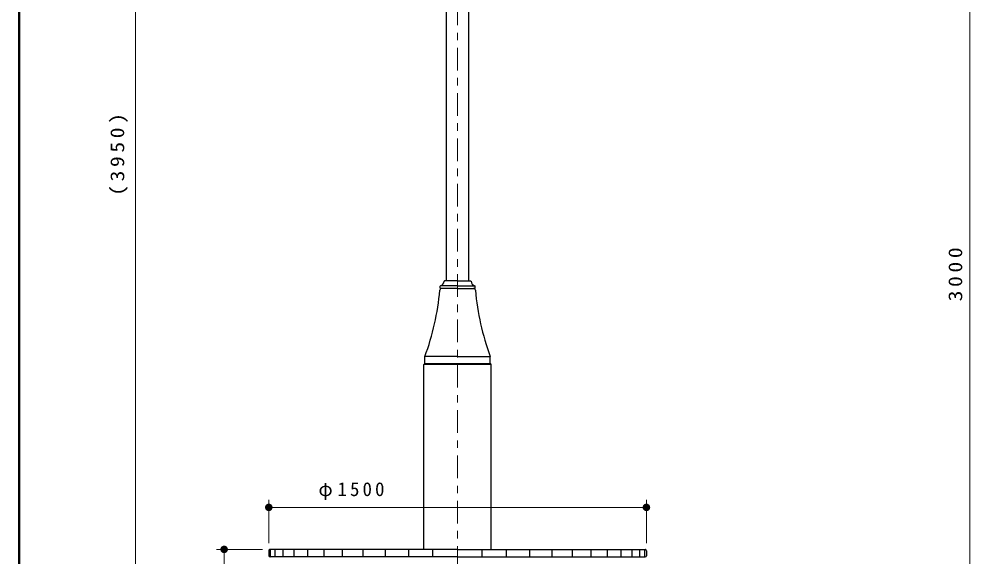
# Model space of a CAD drawing. Units: millimetres on the paper, scale 1:30. Extents: x 1315 to 1680, y -330 to -40.
# Drawn here: x 1315 to 1440.9, y -182.5 to -111.3 of the extents above; entities that cross this region are included whole.
import ezdxf

# ---------------------------------------------------------------- set-up
doc = ezdxf.new("R2010")
doc.units = ezdxf.units.MM
doc.linetypes.add('USER2', pattern=[6, 3, -1, 1, -1])
doc.layers.add('1_30', color=7, linetype='Continuous', lineweight=25)
doc.layers.add('NAKAMURA図枠', color=7, linetype='Continuous', lineweight=13)
doc.styles.add('ＭＳ ゴシック', font='')
doc.styles.get('ＭＳ ゴシック').set_extended_font_data('MS Gothic')

# ---------------------------------------------------------------- blocks, each defined once
blk = doc.blocks.new('filled_dot')
at = {"color": 0, "linetype": 'Continuous', "lineweight": -2, "const_width": 1.25}
blk.add_lwpolyline([(-0.625, 0, 1), (0.625, 0, 1)], format="xyb", close=True, dxfattribs=at)

msp = doc.modelspace()

# ---------------------------------------------------------------- linework, layer by layer
at = {"layer": '1_30', "linetype": 'USER2', "lineweight": 13}
msp.add_line((1373.074, -61.066), (1373.074, -233.328), dxfattribs=at)
at = {"layer": '1_30', "lineweight": 13}
for p, q in [((1330.413, -194.84), (1330.413, -63.077)), ((1440.92, -194.84), (1440.92, -94.84)), ((1377.53, -157.007), (1368.617, -157.007)), ((1347.24, -181.508), (1341.16, -181.508)), ((1342.16, -194.84), (1342.16, -181.508))]:
    msp.add_line(p, q, dxfattribs=at)
at = {"layer": '1_30'}
for p, q in [((1371.589, -145.94), (1371.589, -102.909)), ((1374.559, -145.94), (1374.559, -102.909)), ((1373.074, -145.94), (1371.351, -145.94)), ((1373.074, -145.94), (1374.796, -145.94)), ((1370.744, -146.87), (1370.755, -146.653)), ((1373.074, -146.94), (1370.81, -146.94)), ((1373.074, -146.607), (1370.817, -146.607)), ((1373.074, -146.94), (1370.985, -146.94)), ((1373.074, -146.607), (1375.331, -146.607)), ((1373.074, -146.94), (1375.162, -146.94)), ((1373.074, -146.94), (1375.337, -146.94)), ((1373.074, -146.94), (1375.162, -146.94)), ((1375.403, -146.87), (1375.392, -146.653)), ((1368.74, -156.94), (1368.74, -155.94)), ((1373.074, -155.94), (1368.74, -155.94)), ((1373.074, -155.94), (1377.407, -155.94)), ((1377.407, -156.94), (1377.407, -155.94)), ((1368.684, -156.94), (1368.617, -157.007)), ((1368.617, -181.507), (1368.617, -157.007)), ((1377.464, -156.94), (1368.684, -156.94)), ((1373.074, -156.94), (1368.74, -156.94)), ((1372.974, -156.94), (1373.174, -156.94)), ((1373.074, -156.94), (1377.407, -156.94)), ((1377.53, -157.007), (1377.464, -156.94)), ((1377.53, -181.507), (1377.53, -157.007)), ((1348.073, -181.675), (1348.073, -182.341)), ((1373.074, -181.507), (1348.24, -181.508)), ((1373.074, -182.507), (1348.24, -182.508)), ((1373.074, -181.507), (1397.907, -181.508)), ((1373.074, -182.507), (1397.907, -182.508)), ((1398.074, -181.675), (1398.074, -182.341))]:
    msp.add_line(p, q, dxfattribs=at)
at = {"layer": '1_30', "color": 2, "lineweight": 13}
for p, q in [((1348.073, -180.675), (1348.073, -174.942)), ((1398.074, -180.675), (1398.074, -174.94)), ((1348.073, -175.942), (1398.074, -175.94))]:
    msp.add_line(p, q, dxfattribs=at)
at = {"layer": '1_30', "color": 4}
for p, q in [((1348.287, -182.508), (1348.287, -181.508)), ((1348.925, -182.508), (1348.925, -181.508)), ((1349.977, -182.508), (1349.977, -181.508)), ((1351.423, -182.508), (1351.423, -181.508)), ((1353.24, -182.508), (1353.24, -181.508)), ((1355.396, -182.508), (1355.396, -181.508)), ((1357.855, -182.508), (1357.855, -181.508)), ((1360.574, -182.508), (1360.574, -181.508)), ((1363.506, -182.507), (1363.506, -181.507)), ((1366.603, -182.507), (1366.603, -181.507)), ((1369.81, -182.507), (1369.81, -181.507)), ((1376.337, -182.507), (1376.337, -181.507)), ((1379.544, -182.507), (1379.544, -181.507)), ((1382.641, -182.507), (1382.641, -181.507)), ((1385.574, -182.508), (1385.574, -181.508)), ((1388.293, -182.508), (1388.293, -181.508)), ((1390.751, -182.508), (1390.751, -181.508)), ((1392.907, -182.508), (1392.907, -181.508)), ((1394.724, -182.508), (1394.724, -181.508)), ((1396.171, -182.508), (1396.171, -181.508)), ((1397.222, -182.508), (1397.222, -181.508)), ((1397.86, -182.508), (1397.86, -181.508))]:
    msp.add_line(p, q, dxfattribs=at)
at = {"layer": '1_30'}
for centre, radius, start, end in [((1370.558, -145.901), 0.733, 289.2632, 352.41487), ((1371.351, -146.007), 0.0667, 90, 172.41487), ((1374.796, -146.007), 0.0667, 7.58513, 90), ((1375.589, -145.901), 0.733, 187.58513, 250.7368), ((1337.513, -144.279), 33.333, 339.5221, 355.0004), ((1370.985, -147.207), 0.267, 90, 175.0004), ((1370.81, -146.874), 0.0667, 177, 270), ((1370.822, -146.657), 0.0667, 109.2632, 177), ((1375.162, -147.207), 0.267, 4.9996, 90), ((1375.337, -146.874), 0.0667, 270, 3), ((1375.325, -146.657), 0.0667, 3, 70.7368), ((1408.634, -144.279), 33.333, 184.9996, 200.4779), ((1348.24, -181.675), 0.167, 90.00254, 180.00255), ((1348.24, -182.341), 0.167, 180.00255, 270.00255), ((1397.907, -181.675), 0.167, 359.99745, 89.99746), ((1397.907, -182.341), 0.167, 269.99745, 359.99745)]:
    msp.add_arc(centre, radius, start, end, dxfattribs=at)
at = {"layer": 'NAKAMURA図枠', "lineweight": 50}
msp.add_line((1315, -40), (1315, -297), dxfattribs=at)

# ---------------------------------------------------------------- block references
at = {"layer": '1_30', "color": 2, "lineweight": 13, "xscale": 0.4, "yscale": 0.4}
msp.add_blockref('filled_dot', (1348.073, -175.942), dxfattribs=at)
at = {"layer": '1_30', "color": 2, "lineweight": 13, "xscale": 0.4, "yscale": 0.4, "rotation": 180}
msp.add_blockref('filled_dot', (1398.074, -175.94), dxfattribs=at)
at = {"layer": '1_30', "lineweight": 13, "xscale": 0.4, "yscale": 0.4, "rotation": 270}
msp.add_blockref('filled_dot', (1342.16, -181.508), dxfattribs=at)

# ---------------------------------------------------------------- texts
at = {"layer": '1_30', "char_height": 1.833, "attachment_point": 8, "rotation": 90, "style": 'ＭＳ ゴシック'}
for s, insert in [('\\T1.33;\\W1.15;(3950)', (1329.413, -128.958)), ('\\T1.33;\\W1.15;3000', (1439.92, -144.84))]:
    msp.add_mtext(s, dxfattribs=dict(at, insert=insert))
at = {"layer": '1_30', "color": 2, "insert": (1359.225, -174.941), "char_height": 1.833, "attachment_point": 8, "rotation": 0.003, "style": 'ＭＳ ゴシック'}
msp.add_mtext('\\T1.33;φ1500', dxfattribs=at)

doc.saveas('drawing.dxf')
